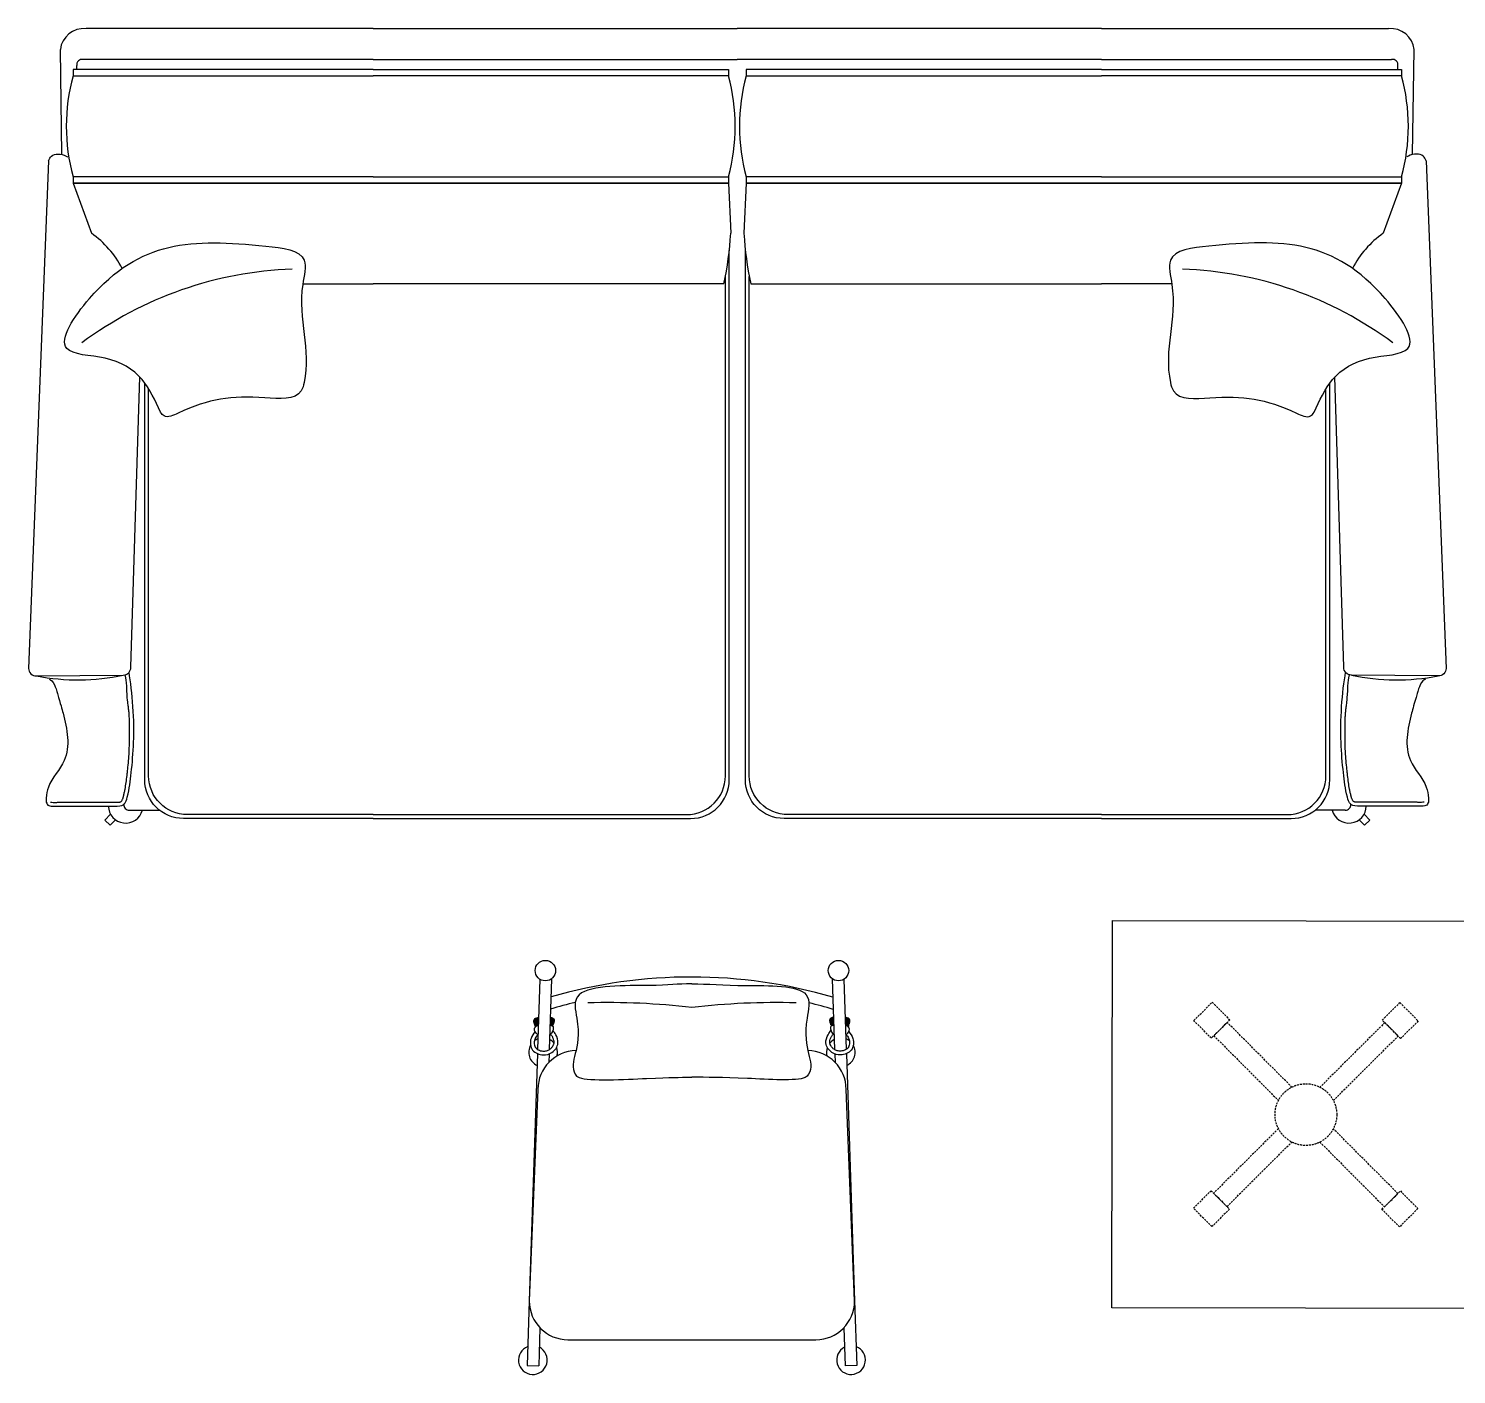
# Model space of a CAD drawing. Header units: millimetres. Extents: x -38686 to 870903, y -23218 to 232707.
# Drawn here: x 34031 to 35874, y 28496 to 30233 of the extents above; entities that cross this region are included whole.
import ezdxf

# ---------------------------------------------------------------- set-up
doc = ezdxf.new("R2010")
doc.units = ezdxf.units.MM
doc.header["$LTSCALE"] = 10
doc.linetypes.add('HIDDEN', pattern=[0.375, 0.25, -0.125])
doc.layers.add('40 - Detail Outline', color=142, linetype='Continuous')

msp = doc.modelspace()

# ---------------------------------------------------------------- hatches: boundary and pattern name
at = {"layer": '40 - Detail Outline'}
h = msp.add_hatch(dxfattribs=at)
h.set_pattern_fill('LINE', color=251, scale=0.25, angle=90, style=0)
h.set_pattern_definition([(90, (21077.7305, 21659.09884), (-0.79375, 5e-17), [])])
edge = h.paths.add_edge_path()
edge.add_spline(control_points=[(34689.672, 28956.918), (34688.849, 28956.781), (34686.836, 28956.334), (34684.006, 28955.213), (34683.102, 28951.226), (34684.474, 28947.993), (34685.213, 28945.439), (34685.43, 28944.658)], knot_values=[0.96849474, 0.96849474, 0.96849474, 0.96849474, 3.43348075, 6.95615261, 9.2269816, 14.7686526, 17.20637924, 17.20637924, 17.20637924, 17.20637924], degree=3, periodic=0)
edge.add_spline(control_points=[(34685.43, 28944.658), (34685.524, 28944.762), (34686.553, 28945.802), (34687.967, 28946.27), (34689.325, 28946.495)], knot_values=[15.02205896, 15.02205896, 15.02205896, 15.02205896, 15.4425909, 19.39816394, 19.39816394, 19.39816394, 19.39816394], degree=3, periodic=0)
edge.add_line((34689.325, 28946.495), (34689.672, 28956.918))
edge = h.paths.add_edge_path()
edge.add_spline(control_points=[(34707.48, 28945.781), (34707.992, 28947.096), (34708.971, 28949.68), (34710.211, 28953.435), (34707.929, 28956.388), (34705.901, 28956.795), (34704.68, 28956.902)], knot_values=[32.23678536, 32.23678536, 32.23678536, 32.23678536, 36.54129772, 40.52967194, 43.06457669, 46.61386778, 46.61386778, 46.61386778, 46.61386778], degree=3, periodic=0)
edge.add_line((34704.68, 28956.902), (34704.341, 28946.729))
edge.add_spline(control_points=[(34704.341, 28946.729), (34705.22, 28946.608), (34706.276, 28946.352), (34707.312, 28945.875), (34707.48, 28945.781)], knot_values=[34.33816689, 34.33816689, 34.33816689, 34.33816689, 36.98965349, 37.54298405, 37.54298405, 37.54298405, 37.54298405], degree=3, periodic=0)
h = msp.add_hatch(dxfattribs=at)
h.set_pattern_fill('LINE', color=251, scale=0.25, angle=90, style=0)
h.set_pattern_definition([(90, (48697.1943, 21659.09884), (0.79375, 5e-17), [])])
edge = h.paths.add_edge_path()
edge.add_spline(control_points=[(35085.253, 28956.918), (35086.076, 28956.781), (35088.089, 28956.334), (35090.919, 28955.213), (35091.823, 28951.226), (35090.45, 28947.993), (35089.712, 28945.439), (35089.495, 28944.658)], knot_values=[0.96849474, 0.96849474, 0.96849474, 0.96849474, 3.43348075, 6.95615261, 9.2269816, 14.7686526, 17.20637924, 17.20637924, 17.20637924, 17.20637924], degree=3, periodic=0)
edge.add_spline(control_points=[(35089.495, 28944.658), (35089.401, 28944.762), (35088.372, 28945.802), (35086.957, 28946.27), (35085.6, 28946.495)], knot_values=[15.02205896, 15.02205896, 15.02205896, 15.02205896, 15.4425909, 19.39816394, 19.39816394, 19.39816394, 19.39816394], degree=3, periodic=0)
edge.add_line((35085.6, 28946.495), (35085.253, 28956.918))
edge = h.paths.add_edge_path()
edge.add_spline(control_points=[(35067.445, 28945.781), (35066.933, 28947.096), (35065.953, 28949.68), (35064.713, 28953.435), (35066.996, 28956.388), (35069.024, 28956.795), (35070.245, 28956.902)], knot_values=[32.23678536, 32.23678536, 32.23678536, 32.23678536, 36.54129772, 40.52967194, 43.06457669, 46.61386778, 46.61386778, 46.61386778, 46.61386778], degree=3, periodic=0)
edge.add_line((35070.245, 28956.902), (35070.584, 28946.729))
edge.add_spline(control_points=[(35070.584, 28946.729), (35069.705, 28946.608), (35068.649, 28946.352), (35067.612, 28945.875), (35067.445, 28945.781)], knot_values=[34.33816689, 34.33816689, 34.33816689, 34.33816689, 36.98965349, 37.54298405, 37.54298405, 37.54298405, 37.54298405], degree=3, periodic=0)

# ---------------------------------------------------------------- linework, layer by layer
at = {"layer": '40 - Detail Outline', "color": 0}
for p, q in [((34074.206, 30070.802), (34072.089, 30206.294)), ((35817.917, 30070.802), (35820.034, 30206.294)), ((34093.465, 30180.714), (34093.367, 30185.682)), ((35798.657, 30180.714), (35798.755, 30185.682)), ((34476.007, 30033.898), (34088.505, 30033.895)), ((34088.514, 30033.895), (34112.314, 29969.15)), ((34476.006, 30033.898), (34934.686, 30033.895)), ((34934.686, 30033.895), (34937.545, 29969.15)), ((34957.436, 30033.895), (34954.577, 29969.15)), ((35416.116, 30033.898), (34957.436, 30033.895)), ((35416.115, 30033.898), (35803.617, 30033.895)), ((35803.608, 30033.895), (35779.808, 29969.15)), ((34928.771, 29903.997), (34476.002, 29904.001)), ((34963.351, 29903.997), (35416.12, 29904.001)), ((34161.244, 29224.291), (34200.222, 29224.292)), ((35730.879, 29224.291), (35691.9, 29224.292))]:
    msp.add_line(p, q, dxfattribs=at)
at = {"layer": '40 - Detail Outline', "color": 252}
for p, q in [((34691.31, 29006.033), (34688.29, 28915.458)), ((34706.344, 29006.825), (34703.293, 28915.3)), ((35068.58, 29006.825), (35071.632, 28915.3)), ((35083.615, 29006.033), (35086.635, 28915.458)), ((34688.106, 28909.953), (34677.462, 28590.713)), ((34703.105, 28909.661), (34702.739, 28898.678)), ((35071.82, 28909.661), (35072.186, 28898.678)), ((35071.82, 28909.661), (35072.186, 28898.678)), ((35086.818, 28909.953), (35097.462, 28590.713)), ((34677.462, 28590.713), (34674.691, 28507.587)), ((35097.462, 28590.713), (35100.234, 28507.587)), ((34691.319, 28556.164), (34689.677, 28506.931)), ((35083.606, 28556.164), (35085.247, 28506.931)), ((34674.691, 28507.587), (34689.677, 28506.931)), ((35100.234, 28507.587), (35085.247, 28506.931))]:
    msp.add_line(p, q, dxfattribs=at)
at = {"layer": '40 - Detail Outline', "color": 0}
for points in [[(34476.007, 30233.378), (34105.265, 30233.376)], [(34476.007, 30233.378), (34476.002, 30233.378)], [(34476.007, 30233.378), (34946.061, 30233.375)], [(34476.007, 30233.378), (34476.011, 30233.378)], [(35416.116, 30233.378), (34946.061, 30233.375)], [(35416.116, 30233.378), (35416.111, 30233.378)], [(35416.116, 30233.378), (35416.12, 30233.378)], [(35416.116, 30233.378), (35786.857, 30233.376)], [(34476.007, 30180.717), (34088.504, 30180.714), (34088.504, 30172.458), (34476.007, 30172.461)], [(34476.007, 30193.48), (34101.579, 30193.477)], [(34476.006, 30193.48), (34476.002, 30193.48)], [(34476.006, 30180.717), (34476.002, 30180.717)], [(34476.006, 30193.48), (34946.061, 30193.477)], [(34476.006, 30180.717), (34934.687, 30180.714), (34934.687, 30172.458), (34476.006, 30172.461)], [(34476.007, 30193.48), (34476.011, 30193.48)], [(34476.007, 30180.717), (34476.011, 30180.717)], [(35416.116, 30193.48), (34946.061, 30193.477)], [(35416.116, 30180.717), (34957.435, 30180.714), (34957.435, 30172.458), (35416.116, 30172.461)], [(35416.115, 30193.48), (35416.111, 30193.48)], [(35416.115, 30180.717), (35416.111, 30180.717)], [(35416.115, 30193.48), (35790.544, 30193.477)], [(35416.115, 30180.717), (35803.618, 30180.714), (35803.618, 30172.458), (35416.115, 30172.461)], [(35416.116, 30193.48), (35416.12, 30193.48)], [(35416.116, 30180.717), (35416.12, 30180.717)], [(34476.002, 30172.461), (34476.006, 30172.461)], [(34476.011, 30172.461), (34476.007, 30172.461)], [(35416.111, 30172.461), (35416.115, 30172.461)], [(35416.12, 30172.461), (35416.116, 30172.461)], [(34476.007, 30042.154), (34088.505, 30042.151), (34088.505, 30033.895), (34476.007, 30033.898)], [(34476.006, 30042.154), (34476.002, 30042.154)], [(34476.002, 30033.898), (34476.006, 30033.898)], [(34476.006, 30033.898), (34476.002, 30033.898)], [(34476.006, 30042.154), (34934.686, 30042.151), (34934.686, 30033.895), (34476.006, 30033.898)], [(34476.007, 30042.154), (34476.011, 30042.154)], [(34476.011, 30033.898), (34476.007, 30033.898)], [(34476.007, 30033.898), (34476.011, 30033.898)], [(35416.116, 30042.154), (34957.436, 30042.151), (34957.436, 30033.895), (35416.116, 30033.898)], [(35416.115, 30042.154), (35416.111, 30042.154)], [(35416.111, 30033.898), (35416.115, 30033.898)], [(35416.115, 30033.898), (35416.111, 30033.898)], [(35416.115, 30042.154), (35803.617, 30042.151), (35803.617, 30033.895), (35416.115, 30033.898)], [(35416.116, 30042.154), (35416.12, 30042.154)], [(35416.12, 30033.898), (35416.116, 30033.898)], [(35416.116, 30033.898), (35416.12, 30033.898)], [(34385.168, 29904), (34476.011, 29904.001)], [(35506.954, 29904), (35416.111, 29904.001)]]:
    msp.add_lwpolyline(points, dxfattribs=at)
at = {"layer": '40 - Detail Outline', "color": 7}
for points in [[(34056.846, 30062.884), (34031.061, 29407.454, 0.41424302), (34041.244, 29397.639), (34153.35, 29398.785, 0.41418411), (34163.164, 29408.967), (34174.56, 29783.661)], [(35835.276, 30062.884), (35861.061, 29407.454, -0.41424302), (35850.878, 29397.639), (35738.773, 29398.785, -0.41418411), (35728.959, 29408.967), (35717.563, 29783.661)], [(34737.775, 28913.922, 0.40885828), (34688.691, 28863.93), (34677.462, 28590.713, 0.41421356), (34727.462, 28540.713), (35047.462, 28540.713, 0.41421356), (35097.462, 28590.713), (35086.609, 28863.93, 0.41105712), (35037.148, 28913.927, 0.41105712)]]:
    msp.add_lwpolyline(points, format="xyb", dxfattribs=at)
at = {"layer": '40 - Detail Outline', "color": 0}
for points in [[(34476.002, 29213.616), (34885.672, 29213.613, 0.41421356), (34935.673, 29263.613), (34935.68, 29946.753)], [(35416.12, 29213.616), (35006.45, 29213.613, -0.41421356), (34956.45, 29263.613), (34956.442, 29946.753)], [(34476.002, 29218.616), (34880.672, 29218.613, 0.41421356), (34930.673, 29268.613), (34930.68, 29913.426)], [(35416.12, 29218.616), (35011.45, 29218.613, -0.41421356), (34961.449, 29268.613), (34961.443, 29913.426)], [(34476.011, 29213.616), (34231.107, 29213.613, -0.41421356), (34181.106, 29263.613), (34181.101, 29775.855)], [(35416.111, 29213.616), (35661.016, 29213.613, 0.41421356), (35711.016, 29263.613), (35711.022, 29775.855)], [(34476.011, 29218.616), (34236.107, 29218.613, -0.41421356), (34186.106, 29268.613), (34186.101, 29768.465)], [(35416.111, 29218.616), (35656.016, 29218.613, 0.41421356), (35706.016, 29268.613), (35706.021, 29768.465)]]:
    msp.add_lwpolyline(points, format="xyb", dxfattribs=at)
at = {"layer": '40 - Detail Outline', "color": 7}
for points in [[(34143.39, 29211.922), (34136.313, 29204.845), (34129.568, 29211.59), (34136.993, 29219.015)], [(35748.733, 29211.922), (35755.81, 29204.845), (35762.554, 29211.59), (35755.129, 29219.015)]]:
    msp.add_lwpolyline(points, dxfattribs=at)
at = {"layer": '40 - Detail Outline', "color": 0}
msp.add_lwpolyline([(35430.456, 29081.759), (35930.455, 29080.938), (35929.635, 28580.939), (35429.636, 28581.759)], close=True, dxfattribs=at)
at = {"layer": '40 - Detail Outline', "color": 251, "linetype": 'HIDDEN'}
for points in [[(35581.819, 28953.7), (35558.018, 28929.977), (35535.391, 28952.678), (35559.192, 28976.401)], [(35802.396, 28929.576), (35778.673, 28953.376), (35801.374, 28976.003), (35825.097, 28952.202)], [(35557.695, 28733.122), (35581.418, 28709.321), (35558.717, 28686.695), (35534.994, 28710.495)], [(35778.272, 28708.998), (35802.073, 28732.721), (35824.7, 28710.02), (35800.899, 28686.297)]]:
    msp.add_lwpolyline(points, close=True, dxfattribs=at)
for points in [[(35661.926, 28866.838), (35578.573, 28950.465), (35561.264, 28933.212), (35644.616, 28849.585)], [(35715.534, 28849.468), (35799.161, 28932.821), (35781.908, 28950.131), (35698.281, 28866.778)], [(35644.557, 28813.229), (35560.93, 28729.876), (35578.183, 28712.567), (35661.81, 28795.92)], [(35698.165, 28795.86), (35781.518, 28712.233), (35798.828, 28729.486), (35715.475, 28813.113)]]:
    msp.add_lwpolyline(points, dxfattribs=at)
at = {"layer": '40 - Detail Outline', "color": 7}
for centre in [(34698.255, 29017.286), (35076.67, 29017.286)]:
    msp.add_circle(centre, 13.224, dxfattribs=at)
at = {"layer": '40 - Detail Outline', "color": 251, "linetype": 'HIDDEN'}
msp.add_circle((35680.046, 28831.349), 39.847, dxfattribs=at)
at = {"layer": '40 - Detail Outline', "color": 0}
for centre, radius, start, end in [((34102.548, 30202.843), 30.654, 84.914262, 173.534984), ((35789.575, 30202.843), 30.654, 6.465016, 95.085738), ((34099.961, 30186.959), 6.716, 76.058728, 190.961205), ((35792.162, 30186.959), 6.716, 349.038795, 103.941272), ((34327.851, 30107.306), 248.055, 164.772739, 195.228201), ((34695.341, 30107.306), 248.055, 344.771799, 15.227261), ((35196.782, 30107.306), 248.055, 164.772739, 195.228201), ((35564.271, 30107.306), 248.055, 344.771799, 15.227261), ((34040.104, 29866.185), 125.762, 27.266713, 54.957654), ((34511.484, 29993.359), 426.748, 347.912603, 356.747832), ((35380.638, 29993.359), 426.748, 183.252168, 192.087397), ((35852.018, 29866.185), 125.762, 125.042346, 152.733287), ((34161.277, 29231.484), 7.193, 175.158566, 269.731285), ((35730.845, 29231.484), 7.193, 270.268715, 4.841434)]:
    msp.add_arc(centre, radius, start, end, dxfattribs=at)
at = {"layer": '40 - Detail Outline', "color": 252}
for centre, radius, start, end in [((34388.126, 29440.085), 483.094, 91.974153, 126.629431), ((35503.997, 29440.085), 483.094, 53.370569, 88.025847), ((34779.503, 28052.838), 923.095, 83.283669, 91.647632), ((34995.422, 28052.838), 923.095, 88.352368, 96.716331), ((34695.294, 28911.721), 18.556, 110.668558, 126.932764), ((34695.294, 28911.721), 18.556, 40.237117, 62.977295), ((35079.631, 28911.721), 18.556, 117.022705, 139.762883), ((35079.631, 28911.721), 18.556, 53.067236, 69.331442), ((34695.294, 28911.721), 18.556, 150.118583, 245.512207), ((34695.294, 28911.721), 18.556, 345.138741, 20.152614), ((35079.631, 28911.721), 18.556, 159.847386, 194.861259), ((35079.631, 28911.721), 18.556, 294.487793, 29.881417), ((34682.047, 28514.428), 18.556, 110.668558, 62.977295), ((35092.877, 28514.428), 18.556, 117.022705, 69.331442)]:
    msp.add_arc(centre, radius, start, end, dxfattribs=at)
at = {"layer": '40 - Detail Outline', "color": 7}
for centre, radius, start, end in [((34094.443, 29677.415), 284.789, 259.233708, 281.937342), ((35797.679, 29677.415), 284.789, 258.062658, 280.766292), ((34156.444, 29230.126), 22.4, 181.181149, 344.90323), ((35735.679, 29230.126), 22.4, 195.09677, 358.818851), ((34886.639, 28354.817), 654.154, 73.778551, 106.069801), ((34886.639, 28354.817), 639.154, 103.543473, 106.506714), ((34886.639, 28354.817), 639.154, 73.337685, 76.252743)]:
    msp.add_arc(centre, radius, start, end, dxfattribs=at)
at = {"layer": '40 - Detail Outline', "color": 0}
for points, knots in [([(34056.846, 30062.884), (34057.921, 30065.123), (34061.896, 30073.408), (34074.112, 30071.696), (34080.974, 30068.287), (34081.567, 30067.966)], [0, 0, 0, 0, 7.07936231, 26.19863288, 28.07244788, 28.07244788, 28.07244788, 28.07244788]), ([(35835.276, 30062.884), (35834.202, 30065.123), (35830.226, 30073.408), (35818.011, 30071.696), (35811.149, 30068.287), (35810.555, 30067.966)], [0, 0, 0, 0, 7.07936231, 26.19863288, 28.07244788, 28.07244788, 28.07244788, 28.07244788]), ([(34685.43, 28944.658), (34685.213, 28945.439), (34684.474, 28947.993), (34683.102, 28951.226), (34684.006, 28955.213), (34686.836, 28956.334), (34688.849, 28956.781), (34689.672, 28956.918)], [0.96849474, 0.96849474, 0.96849474, 0.96849474, 3.40622138, 8.94789237, 11.21872137, 14.74139322, 17.20637924, 17.20637924, 17.20637924, 17.20637924]), ([(34688.902, 28933.805), (34688.285, 28934.37), (34686.418, 28936.183), (34684.279, 28939.174), (34684.115, 28942.848), (34685.896, 28945.585), (34687.967, 28946.27), (34689.325, 28946.495)], [2.43731551, 2.43731551, 2.43731551, 2.43731551, 4.9500753, 10.2232456, 12.98994564, 15.4425909, 19.39816394, 19.39816394, 19.39816394, 19.39816394]), ([(34704.341, 28946.729), (34705.22, 28946.608), (34706.585, 28946.278), (34708.496, 28945.271), (34708.539, 28942.242), (34707.802, 28938.077), (34705.387, 28935.347), (34703.914, 28933.932)], [34.33816689, 34.33816689, 34.33816689, 34.33816689, 36.98965349, 38.48270951, 40.27687789, 45.22074874, 51.15960377, 51.15960377, 51.15960377, 51.15960377]), ([(34704.68, 28956.902), (34705.901, 28956.795), (34707.929, 28956.388), (34710.211, 28953.435), (34708.971, 28949.68), (34707.992, 28947.096), (34707.48, 28945.781)], [32.23678536, 32.23678536, 32.23678536, 32.23678536, 35.78607645, 38.3209812, 42.30935542, 46.61386778, 46.61386778, 46.61386778, 46.61386778]), ([(35070.245, 28956.902), (35069.024, 28956.795), (35066.996, 28956.388), (35064.713, 28953.435), (35065.953, 28949.68), (35066.933, 28947.096), (35067.445, 28945.781)], [32.23678536, 32.23678536, 32.23678536, 32.23678536, 35.78607645, 38.3209812, 42.30935542, 46.61386778, 46.61386778, 46.61386778, 46.61386778]), ([(35070.584, 28946.729), (35069.705, 28946.608), (35068.34, 28946.278), (35066.429, 28945.271), (35066.386, 28942.242), (35067.122, 28938.077), (35069.537, 28935.347), (35071.011, 28933.932)], [34.33816689, 34.33816689, 34.33816689, 34.33816689, 36.98965349, 38.48270951, 40.27687789, 45.22074874, 51.15960377, 51.15960377, 51.15960377, 51.15960377]), ([(35089.495, 28944.658), (35089.712, 28945.439), (35090.45, 28947.993), (35091.823, 28951.226), (35090.919, 28955.213), (35088.089, 28956.334), (35086.076, 28956.781), (35085.253, 28956.918)], [0.96849474, 0.96849474, 0.96849474, 0.96849474, 3.40622138, 8.94789237, 11.21872137, 14.74139322, 17.20637924, 17.20637924, 17.20637924, 17.20637924]), ([(35086.023, 28933.805), (35086.64, 28934.37), (35088.507, 28936.183), (35090.646, 28939.174), (35090.809, 28942.848), (35089.029, 28945.585), (35086.957, 28946.27), (35085.6, 28946.495)], [2.43731551, 2.43731551, 2.43731551, 2.43731551, 4.9500753, 10.2232456, 12.98994564, 15.4425909, 19.39816394, 19.39816394, 19.39816394, 19.39816394]), ([(34684.968, 28938.603), (34682.858, 28935.778), (34677.813, 28928.842), (34679.398, 28912.631), (34694.589, 28906.929), (34708.24, 28910.65), (34716.577, 28922.517), (34712.709, 28933.453), (34709.262, 28938.162), (34707.975, 28939.892)], [0.42363077, 0.42363077, 0.42363077, 0.42363077, 10.88913802, 25.92480524, 41.13286041, 52.55152274, 67.12012917, 78.20950651, 84.71484974, 84.71484974, 84.71484974, 84.71484974]), ([(34688.155, 28934.507), (34687.679, 28933.857), (34687.231, 28933.227), (34686.214, 28931.701), (34685.693, 28930.826), (34685.053, 28929.511), (34684.859, 28929.058), (34684.574, 28928.276), (34684.47, 28927.948), (34684.287, 28927.265), (34684.208, 28926.912), (34684.014, 28925.831), (34683.942, 28925.079), (34683.917, 28923.25), (34684.031, 28922.172), (34684.494, 28920.18), (34684.844, 28919.268), (34685.424, 28918.237), (34685.58, 28917.993), (34685.878, 28917.578), (34686.02, 28917.399), (34686.327, 28917.047), (34686.491, 28916.874), (34687.017, 28916.369), (34687.411, 28916.048), (34688.636, 28915.204), (34689.561, 28914.729), (34691.585, 28913.979), (34692.682, 28913.705), (34694.617, 28913.428), (34695.448, 28913.373), (34697.895, 28913.395), (34699.446, 28913.663), (34702.339, 28914.682), (34703.683, 28915.432), (34705.819, 28917.185), (34706.642, 28918.044), (34708.015, 28919.883), (34708.565, 28920.861), (34709.107, 28922.25), (34709.24, 28922.678), (34709.408, 28923.388), (34709.46, 28923.676), (34709.524, 28924.193), (34709.541, 28924.423), (34709.556, 28924.9), (34709.552, 28925.146), (34709.509, 28925.901), (34709.436, 28926.43), (34709.081, 28928.093), (34708.658, 28929.288), (34707.85, 28930.997), (34707.578, 28931.515), (34706.705, 28933.046), (34706.031, 28934.059), (34705.253, 28935.148), (34705.222, 28935.191), (34705.191, 28935.234)], [1.82913262, 1.82913262, 1.82913262, 1.82913262, 4.35375489, 4.35375489, 8.08411863, 8.08411863, 10.08255149, 10.08255149, 11.54200975, 11.54200975, 13.001468, 13.001468, 15.92038451, 15.92038451, 20.09967232, 20.09967232, 24.27896013, 24.27896013, 25.68541211, 25.68541211, 26.83752157, 26.83752157, 27.98963103, 27.98963103, 30.29384996, 30.29384996, 34.46603976, 34.46603976, 38.63822957, 38.63822957, 41.73285973, 41.73285973, 48.00936775, 48.00936775, 54.28587577, 54.28587577, 58.76057104, 58.76057104, 63.23526631, 63.23526631, 65.24928484, 65.24928484, 66.66392055, 66.66392055, 67.83904116, 67.83904116, 69.01416176, 69.01416176, 71.36440297, 71.36440297, 76.12426286, 76.12426286, 78.20599183, 78.20599183, 82.36944979, 82.36944979, 82.54186342, 82.54186342, 82.54186342, 82.54186342]), ([(35089.957, 28938.603), (35092.067, 28935.778), (35097.111, 28928.842), (35095.527, 28912.631), (35080.336, 28906.929), (35066.685, 28910.65), (35058.348, 28922.517), (35062.216, 28933.453), (35065.663, 28938.162), (35066.949, 28939.892)], [0.42363077, 0.42363077, 0.42363077, 0.42363077, 10.88913802, 25.92480524, 41.13286041, 52.55152274, 67.12012917, 78.20950651, 84.71484974, 84.71484974, 84.71484974, 84.71484974]), ([(35086.769, 28934.507), (35087.246, 28933.857), (35087.694, 28933.227), (35088.711, 28931.701), (35089.231, 28930.826), (35089.872, 28929.511), (35090.066, 28929.058), (35090.351, 28928.276), (35090.455, 28927.948), (35090.638, 28927.265), (35090.717, 28926.912), (35090.911, 28925.831), (35090.983, 28925.079), (35091.007, 28923.25), (35090.894, 28922.172), (35090.43, 28920.18), (35090.081, 28919.268), (35089.5, 28918.237), (35089.345, 28917.993), (35089.047, 28917.578), (35088.905, 28917.399), (35088.598, 28917.047), (35088.434, 28916.874), (35087.908, 28916.369), (35087.514, 28916.048), (35086.289, 28915.204), (35085.363, 28914.729), (35083.34, 28913.979), (35082.243, 28913.705), (35080.308, 28913.428), (35079.476, 28913.373), (35077.03, 28913.395), (35075.479, 28913.663), (35072.586, 28914.682), (35071.242, 28915.432), (35069.106, 28917.185), (35068.283, 28918.044), (35066.909, 28919.883), (35066.36, 28920.861), (35065.818, 28922.25), (35065.685, 28922.678), (35065.517, 28923.388), (35065.465, 28923.676), (35065.401, 28924.193), (35065.383, 28924.423), (35065.369, 28924.9), (35065.373, 28925.146), (35065.416, 28925.901), (35065.489, 28926.43), (35065.844, 28928.093), (35066.267, 28929.288), (35067.075, 28930.997), (35067.347, 28931.515), (35068.22, 28933.046), (35068.894, 28934.059), (35069.671, 28935.148), (35069.702, 28935.191), (35069.733, 28935.234)], [1.82913262, 1.82913262, 1.82913262, 1.82913262, 4.35375489, 4.35375489, 8.08411863, 8.08411863, 10.08255149, 10.08255149, 11.54200975, 11.54200975, 13.001468, 13.001468, 15.92038451, 15.92038451, 20.09967232, 20.09967232, 24.27896013, 24.27896013, 25.68541211, 25.68541211, 26.83752157, 26.83752157, 27.98963103, 27.98963103, 30.29384996, 30.29384996, 34.46603976, 34.46603976, 38.63822957, 38.63822957, 41.73285973, 41.73285973, 48.00936775, 48.00936775, 54.28587577, 54.28587577, 58.76057104, 58.76057104, 63.23526631, 63.23526631, 65.24928484, 65.24928484, 66.66392055, 66.66392055, 67.83904116, 67.83904116, 69.01416176, 69.01416176, 71.36440297, 71.36440297, 76.12426286, 76.12426286, 78.20599183, 78.20599183, 82.36944979, 82.36944979, 82.54186342, 82.54186342, 82.54186342, 82.54186342])]:
    msp.add_open_spline(points, degree=3, knots=knots, dxfattribs=at)
at = {"layer": '40 - Detail Outline', "color": 252}
for points in [[(34201.457, 29738.093), (34177.591, 29780.285), (34129.858, 29807.802), (34080.289, 29820.643), (34109.663, 29884.849), (34337.313, 29952.723), (34386.882, 29934.379), (34385.046, 29903.193), (34386.882, 29776.617), (34383.15, 29765.829), (34336.19, 29756.806), (34224.209, 29736.953), (34206.147, 29733.344), (34201.457, 29738.088)], [(35690.665, 29738.093), (35714.532, 29780.285), (35762.265, 29807.802), (35811.834, 29820.643), (35782.46, 29884.849), (35554.81, 29952.723), (35505.241, 29934.379), (35507.076, 29903.193), (35505.241, 29776.617), (35508.972, 29765.829), (35555.932, 29756.806), (35667.914, 29736.953), (35685.975, 29733.344), (35690.665, 29738.088)]]:
    msp.add_spline(points, degree=3, dxfattribs=at)
at = {"layer": '40 - Detail Outline', "color": 7}
for points, knots in [([(34057.555, 29393.557), (34059.925, 29392.401), (34063.753, 29390.533), (34072.023, 29362.415), (34079.913, 29335.413), (34087.747, 29291.925), (34057.535, 29263.135), (34053.836, 29242.684), (34053.558, 29234.438), (34055.798, 29230.71), (34060.264, 29229.238), (34079.282, 29230.022), (34082.792, 29229.434), (34150.549, 29229.733), (34156.086, 29232.584), (34160.847, 29248.72), (34165.537, 29287.019), (34169.093, 29335.48), (34162.874, 29391.012), (34160.784, 29402.316)], [0, 0, 0, 0, 7.62839435, 12.32422885, 29.24702549, 90.61690597, 131.00755148, 145.46556937, 152.27124252, 155.13414023, 157.69098952, 165.81590581, 212.07843799, 213.63742775, 219.03666513, 229.20481552, 261.13711477, 337.50968245, 371.96138432, 371.96138432, 371.96138432, 371.96138432]), ([(35834.567, 29393.557), (35832.198, 29392.401), (35828.37, 29390.533), (35820.099, 29362.415), (35812.209, 29335.413), (35804.375, 29291.925), (35834.587, 29263.135), (35838.287, 29242.684), (35838.565, 29234.438), (35836.324, 29230.71), (35831.858, 29229.238), (35812.841, 29230.022), (35809.331, 29229.434), (35741.573, 29229.733), (35736.036, 29232.584), (35731.276, 29248.72), (35726.585, 29287.019), (35723.03, 29335.48), (35729.248, 29391.012), (35731.339, 29402.316)], [0, 0, 0, 0, 7.62839435, 12.32422885, 29.24702549, 90.61690597, 131.00755148, 145.46556937, 152.27124252, 155.13414023, 157.69098952, 165.81590581, 212.07843799, 213.63742775, 219.03666513, 229.20481552, 261.13711477, 337.50968245, 371.96138432, 371.96138432, 371.96138432, 371.96138432]), ([(34059.191, 29234.89), (34059.294, 29234.858), (34059.437, 29234.818), (34059.781, 29234.736), (34059.957, 29234.699), (34060.493, 29234.598), (34060.865, 29234.545), (34062.132, 29234.416), (34063.098, 29234.394), (34064.696, 29234.414), (34065.258, 29234.43), (34066.24, 29234.46), (34066.649, 29234.473), (34067.462, 29234.496), (34067.868, 29234.507), (34069.085, 29234.538), (34069.896, 29234.557), (34072.327, 29234.605), (34073.946, 29234.629), (34078.794, 29234.679), (34082.017, 29234.685), (34091.66, 29234.667), (34082.958, 29234.607), (34141.166, 29234.622), (34143.002, 29234.632), (34145.707, 29234.659), (34146.578, 29234.67), (34147.583, 29234.685), (34147.72, 29234.686), (34147.964, 29234.691), (34148.073, 29234.693), (34148.364, 29234.703), (34148.509, 29234.714), (34148.647, 29234.729), (34148.681, 29234.734), (34148.759, 29234.746), (34148.8, 29234.754), (34148.925, 29234.78), (34149.014, 29234.803), (34149.292, 29234.888), (34149.493, 29234.969), (34149.918, 29235.182), (34150.142, 29235.319), (34150.485, 29235.571), (34150.613, 29235.677), (34150.976, 29236.009), (34151.204, 29236.268), (34151.654, 29236.9), (34151.874, 29237.273), (34152.299, 29238.139), (34152.504, 29238.633), (34152.907, 29239.764), (34153.105, 29240.41), (34153.407, 29241.499), (34153.516, 29241.914), (34153.721, 29242.714), (34153.816, 29243.094), (34154.002, 29243.847), (34154.093, 29244.224), (34154.361, 29245.352), (34154.533, 29246.103), (34155.028, 29248.352), (34155.332, 29249.848), (34156.178, 29254.33), (34156.654, 29257.312), (34157.482, 29263.174), (34157.837, 29266.053), (34158.383, 29270.767), (34158.586, 29272.588), (34158.989, 29276.244), (34159.187, 29278.074), (34159.762, 29283.569), (34160.12, 29287.239), (34161.031, 29298.243), (34161.423, 29305.572), (34161.372, 29340.243), (34161.245, 29343.896), (34160.843, 29349.448), (34160.664, 29351.368), (34160.236, 29355.221), (34159.988, 29357.152), (34159.164, 29362.955), (34158.51, 29366.841), (34157.54, 29391.395), (34157.259, 29392.94), (34155.685, 29399.108)], [133.4259002, 133.4259002, 133.4259002, 133.4259002, 134.19588145, 134.19588145, 134.9658627, 134.9658627, 136.50582519, 136.50582519, 139.98507024, 139.98507024, 141.75768581, 141.75768581, 142.95899268, 142.95899268, 144.16029956, 144.16029956, 146.56291331, 146.56291331, 151.36814082, 151.36814082, 160.97859583, 160.97859583, 180.19950586, 180.19950586, 185.74741768, 185.74741768, 188.38185522, 188.38185522, 188.79083354, 188.79083354, 189.19981185, 189.19981185, 190.01776848, 190.01776848, 190.37837514, 190.37837514, 190.73898181, 190.73898181, 191.46019515, 191.46019515, 192.90262182, 192.90262182, 194.48119004, 194.48119004, 195.50071599, 195.50071599, 197.6293688, 197.6293688, 199.75802162, 199.75802162, 201.88667444, 201.88667444, 204.17892631, 204.17892631, 205.50700571, 205.50700571, 206.67425443, 206.67425443, 207.84150316, 207.84150316, 210.1760006, 210.1760006, 214.84499549, 214.84499549, 224.18298526, 224.18298526, 233.13014502, 233.13014502, 238.70307293, 238.70307293, 244.27600084, 244.27600084, 255.42185666, 255.42185666, 277.71356829, 277.71356829, 289.00154411, 289.00154411, 294.99491943, 294.99491943, 300.98829475, 300.98829475, 312.9750454, 312.9750454, 317.70154905, 317.70154905, 317.70154905, 317.70154905]), ([(35832.931, 29234.89), (35832.828, 29234.858), (35832.685, 29234.818), (35832.341, 29234.736), (35832.166, 29234.699), (35831.629, 29234.598), (35831.257, 29234.545), (35829.99, 29234.416), (35829.024, 29234.394), (35827.427, 29234.414), (35826.864, 29234.43), (35825.882, 29234.46), (35825.473, 29234.473), (35824.661, 29234.496), (35824.255, 29234.507), (35823.037, 29234.538), (35822.226, 29234.557), (35819.795, 29234.605), (35818.177, 29234.629), (35813.328, 29234.679), (35810.105, 29234.685), (35800.462, 29234.667), (35809.164, 29234.607), (35750.957, 29234.622), (35749.12, 29234.632), (35746.415, 29234.659), (35745.544, 29234.67), (35744.539, 29234.685), (35744.402, 29234.686), (35744.158, 29234.691), (35744.049, 29234.693), (35743.758, 29234.703), (35743.614, 29234.714), (35743.475, 29234.729), (35743.441, 29234.734), (35743.363, 29234.746), (35743.323, 29234.754), (35743.197, 29234.78), (35743.108, 29234.803), (35742.83, 29234.888), (35742.629, 29234.969), (35742.204, 29235.182), (35741.98, 29235.319), (35741.637, 29235.571), (35741.509, 29235.677), (35741.146, 29236.009), (35740.918, 29236.268), (35740.468, 29236.9), (35740.248, 29237.273), (35739.823, 29238.139), (35739.619, 29238.633), (35739.215, 29239.764), (35739.018, 29240.41), (35738.715, 29241.499), (35738.606, 29241.914), (35738.401, 29242.714), (35738.306, 29243.094), (35738.12, 29243.847), (35738.029, 29244.224), (35737.761, 29245.352), (35737.59, 29246.103), (35737.094, 29248.352), (35736.791, 29249.848), (35735.945, 29254.33), (35735.468, 29257.312), (35734.641, 29263.174), (35734.285, 29266.053), (35733.739, 29270.767), (35733.536, 29272.588), (35733.134, 29276.244), (35732.935, 29278.074), (35732.36, 29283.569), (35732.003, 29287.239), (35731.091, 29298.243), (35730.699, 29305.572), (35730.751, 29340.243), (35730.877, 29343.896), (35731.279, 29349.448), (35731.459, 29351.368), (35731.887, 29355.221), (35732.135, 29357.152), (35732.958, 29362.955), (35733.612, 29366.841), (35734.582, 29391.395), (35734.863, 29392.94), (35736.437, 29399.108)], [133.4259002, 133.4259002, 133.4259002, 133.4259002, 134.19588145, 134.19588145, 134.9658627, 134.9658627, 136.50582519, 136.50582519, 139.98507024, 139.98507024, 141.75768581, 141.75768581, 142.95899268, 142.95899268, 144.16029956, 144.16029956, 146.56291331, 146.56291331, 151.36814082, 151.36814082, 160.97859583, 160.97859583, 180.19950586, 180.19950586, 185.74741768, 185.74741768, 188.38185522, 188.38185522, 188.79083354, 188.79083354, 189.19981185, 189.19981185, 190.01776848, 190.01776848, 190.37837514, 190.37837514, 190.73898181, 190.73898181, 191.46019515, 191.46019515, 192.90262182, 192.90262182, 194.48119004, 194.48119004, 195.50071599, 195.50071599, 197.6293688, 197.6293688, 199.75802162, 199.75802162, 201.88667444, 201.88667444, 204.17892631, 204.17892631, 205.50700571, 205.50700571, 206.67425443, 206.67425443, 207.84150316, 207.84150316, 210.1760006, 210.1760006, 214.84499549, 214.84499549, 224.18298526, 224.18298526, 233.13014502, 233.13014502, 238.70307293, 238.70307293, 244.27600084, 244.27600084, 255.42185666, 255.42185666, 277.71356829, 277.71356829, 289.00154411, 289.00154411, 294.99491943, 294.99491943, 300.98829475, 300.98829475, 312.9750454, 312.9750454, 317.70154905, 317.70154905, 317.70154905, 317.70154905]), ([(34887.462, 29000.362), (34867.887, 29000.003), (34851.355, 28996.671), (34728.127, 28999.509), (34750.561, 28916.402), (34725.503, 28899.603), (34743.552, 28873.613), (34858.633, 28879.933), (34868.548, 28879.271), (34887.462, 28879.674)], [546.33906767, 546.33906767, 546.33906767, 546.33906767, 617.24715186, 687.7198688, 729.37266148, 898.15952412, 913.37871501, 977.1374461, 1055.71522702, 1055.71522702, 1055.71522702, 1055.71522702]), ([(34887.462, 29000.362), (34907.037, 29000.003), (34948.57, 28996.671), (35046.798, 28999.509), (35024.363, 28916.402), (35049.422, 28899.603), (35031.373, 28873.613), (34941.292, 28879.933), (34906.377, 28879.271), (34887.462, 28879.674)], [546.33906767, 546.33906767, 546.33906767, 546.33906767, 617.24715186, 687.7198688, 729.37266148, 898.15952412, 913.37871501, 977.1374461, 1055.71522702, 1055.71522702, 1055.71522702, 1055.71522702])]:
    msp.add_open_spline(points, degree=3, knots=knots, dxfattribs=at)

doc.saveas('drawing.dxf')
